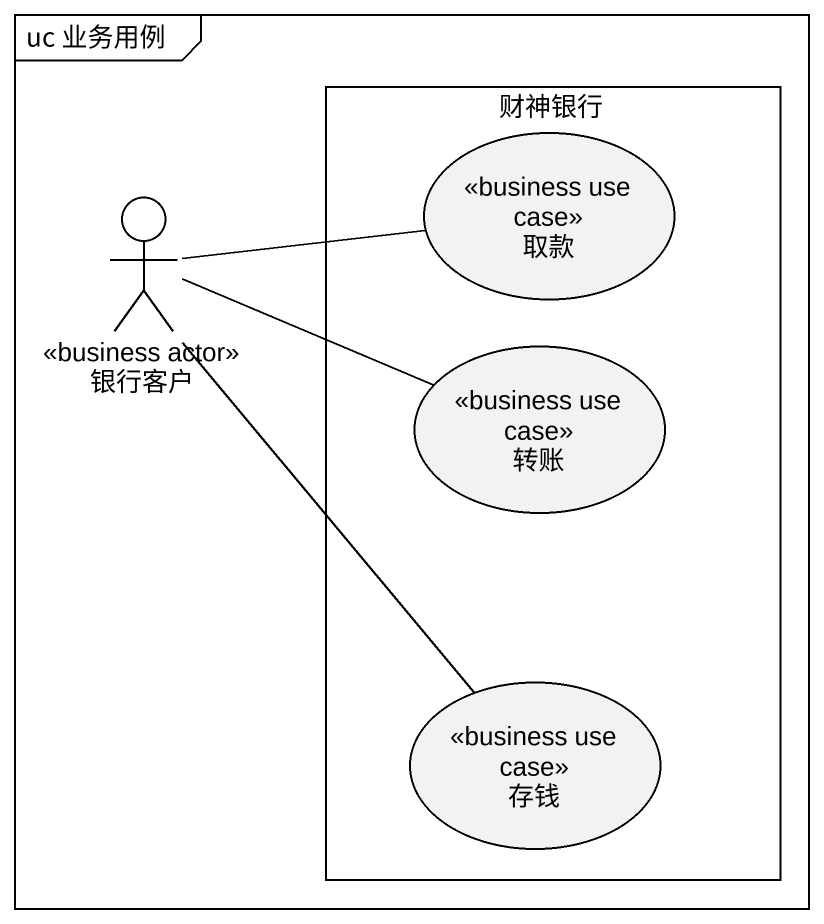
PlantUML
@startuml
mainframe uc 业务用例
rectangle 财神银行 {
  usecase 取款 <<business use case>>
  usecase 转账 <<business use case>>
  usecase 存钱 <<business use case>>
}
actor 银行客户 <<business actor>>
银行客户 -right- 取款
银行客户 -right- 转账
银行客户 -- 存钱
@enduml
